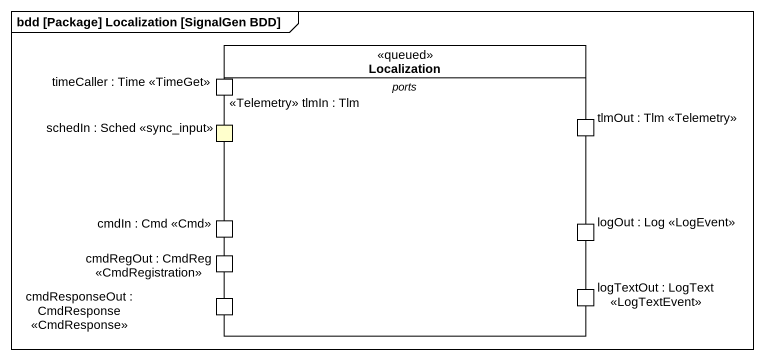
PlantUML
@startuml
mainframe bdd [Package] Localization [SignalGen BDD]
hide circle
hide empty members
class Localization <<queued>> {
  -- ports --
  <<Telemetry>> tlmIn : Tlm
  -- ports --
  cmdIn : Cmd <<Cmd>>
  cmdRegOut : CmdReg <<CmdRegistration>>
  cmdResponseOut : CmdResponse <<CmdResponse>>
  timeCaller : Time <<TimeGet>>
  tlmOut : Tlm <<Telemetry>>
  schedIn : Sched <<sync_input>>
  logTextOut : LogText <<LogTextEvent>>
  logOut : Log <<LogEvent>>
}
@enduml
